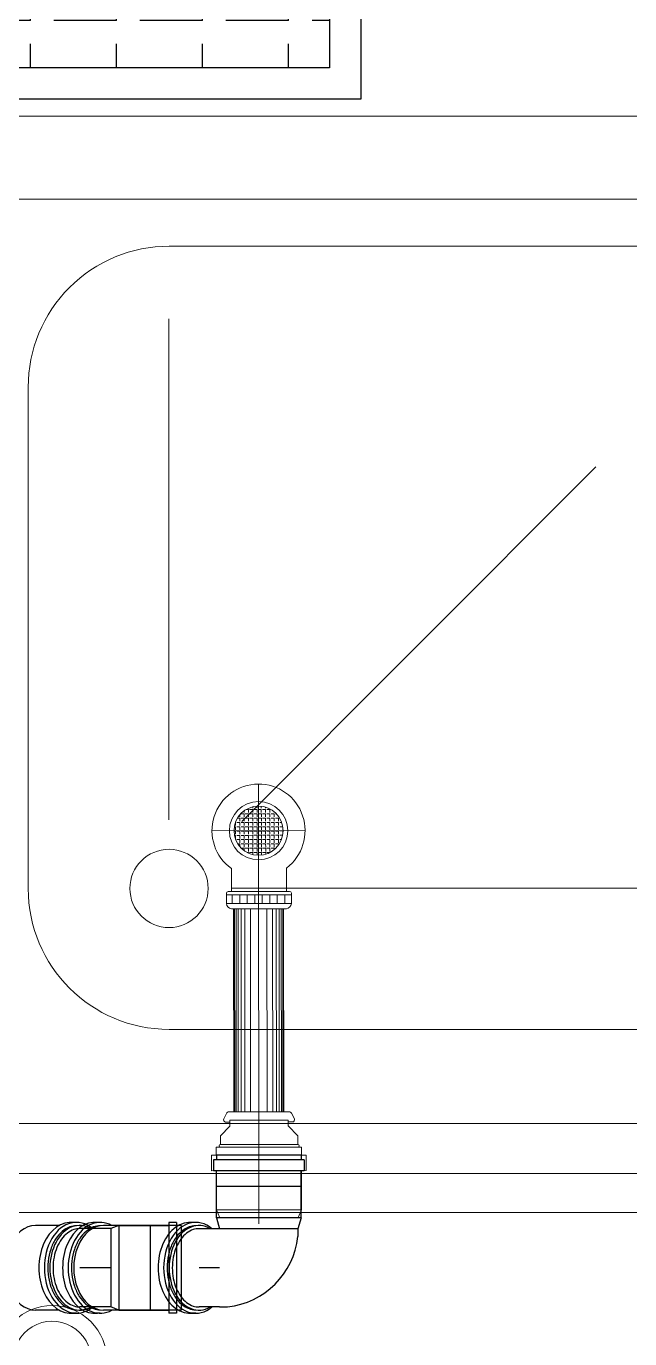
# Model space of a CAD drawing. Header units: metres. Extents: x 1587 to 89247, y -60 to 14723.
# Drawn here: x 49478 to 49864, y 10360 to 11198 of the extents above; entities that cross this region are included whole.
import ezdxf

# ---------------------------------------------------------------- set-up
doc = ezdxf.new("R2010")
doc.units = ezdxf.units.M
doc.header["$LTSCALE"] = 10
doc.linetypes.add('CENTER', pattern=[50.800000000000004, 31.75, -6.35, 6.35, -6.35])
doc.linetypes.add('DASHED2', pattern=[9.524999999999999, 6.35, -3.175])
doc.layers.get('0').update_dxf_attribs({"color": 253, "lineweight": 0})
for name, color, linetype in [('04Plumbing', 4, 'Continuous'), ('SN-PV', 11, 'Continuous'), ('SN-PV-40', 11, 'Continuous'), ('SN-PV-40-SingleLine', 3, 'Continuous'), ('SN-PV-50', 11, 'Continuous'), ('SN-PV-50-SingleLine', 3, 'Continuous')]:
    doc.layers.add(name, color=color, linetype=linetype)
for name, color, linetype, lineweight in [('Furniture', 7, 'Continuous', 13), ('PL-DR-CENTER', 9, 'CENTER', 0), ('PL-DR-FITTING', 3, 'Continuous', 0), ('PL-DR-PIPE-WS', 3, 'Continuous', 0), ('T2-T3-Enlragement-00-S1-COM2$0$Toilet-Dr$0$D', 4, 'Continuous', 0)]:
    doc.layers.add(name, color=color, linetype=linetype, lineweight=lineweight)
pattern_1 = [(180, (-146.5379404228442, 49.92394777198206), (0, -0.0027500000000034), [0.0020000000000024, -0.0007500000000009]), (270, (-146.5379404228442, 49.92394777198206), (0.0027500000000034, 0), [0.0020000000000024, -0.0007500000000009])]

# ---------------------------------------------------------------- blocks, each defined once
blk = doc.blocks.new('sink')
at = {"layer": 'Furniture'}
for p, q in [((1378.816855997262, 144.5268671417571), (1377.016855997262, 144.5268671417571)), ((1378.816855997262, 144.501867141757), (1377.016855997262, 144.501867141757)), ((1378.736855992262, 144.4699234746981), (1377.096856002262, 144.4699234746981)), ((1377.169355982266, 144.4099234616983), (1377.789355981266, 144.4099234538442)), ((1377.879355911837, 144.3199234578442), (1377.879355911837, 143.9999234768443)), ((1377.879355978837, 143.9999234846982), (1377.879355978837, 144.3199234656981)), ((1377.789355987549, 143.9099234808441), (1377.169355988549, 143.9099234886983)), ((1377.096856002262, 143.8799235156982), (1378.736855992262, 143.8799235156982)), ((1377.016855997262, 143.8268671767569), (1378.816855997262, 143.8268671767571))]:
    blk.add_line(p, q, dxfattribs=at)
at = {"layer": 'Furniture', "linetype": 'DASHED2'}
for p, q in [((1377.429638607792, 144.3198156019866), (1377.749638588792, 144.3198156019866)), ((1377.516579877453, 144.0508699372917), (1377.742854033998, 144.2771440938363)), ((1377.789510009031, 143.9562184519459), (1377.789510009031, 144.2762184329458))]:
    blk.add_line(p, q, dxfattribs=at)
at = {"layer": 'Furniture'}
blk.add_circle((1377.789355979696, 144.3199234656981), 0.0249999990000001, dxfattribs=at)
for centre, start, end in [((1377.789355982837, 144.3199234578442), 4.999974448110365e-06, 90.0000009999949), ((1377.789355982837, 143.9999234768443), 270.0000030000107, 4.999974448110365e-06)]:
    blk.add_arc(centre, 0.08999999600000036, start, end, dxfattribs=at)
blk = doc.blocks.new('50')
at = {"layer": 'PL-DR-FITTING'}
for p, q in [((-0.0399999999935972, 0.027200000040466), (-0.0449999999982538, 0.027200000040466)), ((-0.0449999999982538, 0.027200000040466), (-0.0449999999982538, -0.0271999999822583)), ((-0.0299999999988359, 0.0302000000083353), (-0.0399999999935972, 0.0302000000374392)), ((-0.0399999999935972, 0.0302000000374392), (-0.0400000000081491, -0.0301999999792315)), ((-0.0299999999988359, 0.0302000000083353), (-0.0299999999988359, -0.0301999999792315)), ((-0.0299999999988359, 0.0272000000113621), (-0.0049999999901047, 0.0272000000113621)), ((-0.0049999999901047, 0.0272000000113621), (0, 0.0249999999941792)), ((-0.0049999999901047, 0.0272000000113621), (-0.0050000000046566, -0.0271999999822583)), ((0, 0.0249999999941792), (0, -0.0249999999941792)), ((0, -0.0249999999941792), (-0.0050000000046566, -0.0271999999822583)), ((-0.0400000000081491, -0.0271999999822583), (-0.0449999999982538, -0.0271999999822583)), ((-0.0299999999988359, -0.0301999999792315), (-0.0400000000081491, -0.0301999999792315)), ((-0.0050000000046566, -0.0271999999822583), (-0.0299999999988359, -0.0271999999822583))]:
    blk.add_line(p, q, dxfattribs=at)
blk = doc.blocks.new('*U163')
at = {"layer": 'PL-DR-FITTING'}
h = blk.add_hatch(dxfattribs=at)
h.set_pattern_fill('ANGLE', color=256, scale=0.0100000000000122, angle=-540.0000000000001, style=0)
h.set_pattern_definition(pattern_1)
edge = h.paths.add_edge_path()
edge.add_ellipse((2.457115340100312e-05, 3.448408762601881e-08), major_axis=(-0.01109971696443671, 0.01109972046552345), ratio=0.9999999999989576, start_angle=45.00000000003001, end_angle=134.999999987143, ccw=False)
edge.add_ellipse((2.457115340100312e-05, 3.448408762601881e-08), major_axis=(-0.01109972046551484, -0.0110997169644281), ratio=0.9999999999996904, start_angle=225.0786628332873, end_angle=314.99999999999113, ccw=False)
edge.add_line((3.022315347236285e-06, 0.01569739243076781), (2.457111019581479e-05, -0.0002635551972582847))
edge.add_line((2.4571111830117e-05, -0.0002635551830686711), (2.456867781563682e-05, -0.01569733825475407))
edge = h.paths.add_edge_path()
edge.add_line((4.540816996931855e-05, -0.0156973244229068), (2.457111596551739e-05, -0.0002635551807807814))
edge.add_line((2.4571111830117e-05, -0.0002635551830686711), (2.457362904317142e-05, 0.01569740723553433))
edge.add_ellipse((2.457115340100312e-05, 3.448408762601881e-08), major_axis=(-0.01109971696443312, 0.01109972046551981), ratio=0.9999999999996128, start_angle=225.0000000000111, end_angle=315.00000001297553, ccw=False)
edge.add_ellipse((2.457115340100312e-05, 3.448408762601881e-08), major_axis=(-0.0110997169644272, 0.01109972046551394), ratio=0.9999999999999927, start_angle=135.0760646305934, end_angle=225.0000000000002, ccw=False)
at = {"layer": 'PL-DR-CENTER'}
for p, q in [((-4.895267093554285e-07, -0.04980936553329207), (-9.63157534418821e-07, 0.02975828726867182)), ((-0.02975925512431174, 4.693273815485391e-09), (0.02975731942284788, -4.693121219814817e-09)), ((-4.895267093554285e-07, -0.04980936553329207), (-5.01863167082748e-07, -0.1794980083992537)), ((-5.018664415816992e-07, -0.1794980083926037), (1.565438385243555e-05, -0.2510533585228331))]:
    blk.add_line(p, q, dxfattribs=at)
at = {"layer": 'PL-DR-FITTING'}
for p, q in [((-0.01739844208135678, -0.02414298141149048), (-0.01739844439440041, -0.03880936095730557)), ((0.01780155796394053, -0.02384587460160866), (0.01780155560403916, -0.0388093665087189)), ((-0.02052118109313821, -0.0399093604588564), (-0.02052118213402818, -0.04650936045219739)), ((0.02092429178233201, -0.04100936698928665), (-0.02052118126661985, -0.04100936045289598)), ((0.01982429213525586, -0.03880936682772591), (-0.01942118092561704, -0.03880936063829857)), ((-0.0168995284860536, -0.04100936102406903), (-0.01689952935346193, -0.04650936102337043)), ((-0.01209434600091088, -0.04100936178189727), (-0.01209434686831921, -0.04650936178119869)), ((-0.007289163515768247, -0.04100936253972551), (-0.00728916438317658, -0.04650936253902691)), ((-0.002483981030625601, -0.04100936329755376), (-0.002483981898033934, -0.04650936329685518)), ((0.002321201454517039, -0.04100936405538198), (0.002321200587108703, -0.04650936405468339)), ((0.007126383925107884, -0.04100936481321023), (0.007126383057699547, -0.04650936481251165)), ((0.01193156641025051, -0.04100936557103848), (0.01193156554284218, -0.04650936557033989)), ((0.01673674889539316, -0.04100936632886672), (0.01673674802798483, -0.04650936632816813)), ((0.02092429195581367, -0.03990936699524707), (0.02092429091492368, -0.04650936698858806)), ((0.02092429091492368, -0.04650936698858806), (-0.02052118213402818, -0.04650936045219739)), ((0.01780155386922249, -0.04980936650732182), (-0.01739844612921707, -0.0498093609559085)), ((-0.02238159861095163, -0.1839325381054693), (-0.02063233005927679, -0.1804685630237571)), ((0.01966418586381369, -0.1794980114939335), (-0.01905491865180725, -0.17949800538752)), ((0.02273233819782304, -0.1839325452204155), (0.0209830707387595, -0.1804685695869473)), ((-0.01843251485627108, -0.188526806161558), (-0.02446976711582138, -0.19481955827652)), ((-0.02147927758469769, -0.1859835040393429), (-0.02111966994253048, -0.185983504096057)), ((-0.01836560729553052, -0.1859835045304019), (-0.02111966994253048, -0.185983504096057)), ((-0.0184325142714714, -0.1848187506858316), (-0.01843251485627108, -0.188526806161558)), ((0.01878325356426076, -0.1848187565551529), (-0.0184325142714714, -0.1848187506858316)), ((0.01871634623548381, -0.1859835103786193), (0.02147040888248367, -0.1859835108129642)), ((0.01878325356426076, -0.1848187565551529), (0.01878325297946108, -0.1885268120308793)), ((0.01878325297946108, -0.1885268120308793), (0.02482050326869549, -0.1948195660501184)), ((0.02183001651009909, -0.185983510869678), (0.02147040888248367, -0.1859835108129642)), ((-0.02446976711582138, -0.19481955827652), (-0.02446976797761482, -0.2002839557637504)), ((0.02482050240690205, -0.2002839635373488), (-0.02446976797761482, -0.2002839557637504)), ((0.02482050326869549, -0.1948195660501184), (0.02482050240690205, -0.2002839635373488)), ((0.02482050326869549, -0.1948195660501184), (0.02482050240690205, -0.2002839635373488)), ((0.02482050212340565, -0.2020815370036685), (-0.02446976826111123, -0.2020815292300702))]:
    blk.add_line(p, q, dxfattribs=at)
for radius in [0.0186506884752968, 0.0156973727452412]:
    blk.add_circle((2.457116795290313e-05, 3.448408762372382e-08), radius, dxfattribs=at)
for centre, radius, start, end in [((-9.67850731935685e-07, 7.62978352880886e-14), 0.0297582872685959, 306.7437777563229, 234.22341327966), ((-0.01942118109909872, -0.03990936063233806), 0.0011000000000013, 89.99999096384789, 179.9999909638479), ((0.01982429196177419, -0.0399093668217654), 0.0011000000000013, 359.9999909638479, 89.99999096384789), ((-0.01694354003788289, -0.04625139380186374), 0.0035869304128718, 184.1241870037294, 262.7139428924412), ((0.01734664890014669, -0.04625139920979022), 0.0035869304128718, 277.2860390352546, 355.8757949239663), ((-0.02111966971957404, -0.1845697980462683), 0.0014137060401035, 153.2067364888232, 269.9999909638479), ((-0.0190549189305028, -0.1812651379352042), 0.0017671325501293, 89.99999096384789, 153.2067364888232), ((0.01940565935872891, -0.1812651440008451), 0.0017671325501293, 26.79324543887258, 89.99999096384789), ((0.02147040910544012, -0.1845698047631754), 0.0014137060401035, 269.9999909638479, 26.79324543887258), ((-0.02446976811936303, -0.2011827424969101), 0.0008987867372518, 89.99999096384789, 269.9999909638479), ((0.02482050226515385, -0.2011827502705087), 0.0008987867372518, 269.9999909638479, 89.99999096384789)]:
    blk.add_arc(centre, radius, start, end, dxfattribs=at)
at = {"layer": 'PL-DR-PIPE-WS'}
for p, q in [((-0.01600097570903942, -0.04980924994382682), (-0.01600103064551249, -0.1794980058758006)), ((0.015999999896758, -0.04980925499072005), (0.01599994496028484, -0.179498010922694))]:
    blk.add_line(p, q, dxfattribs=at)
at = {"layer": 'T2-T3-Enlragement-00-S1-COM2$0$Toilet-Dr$0$D', "color": 8}
for p, q in [((-0.01542822489397168, -0.1794980059661382), (-0.01542812733889175, -0.04980936310018996)), ((-0.01441992370733561, -0.179498006125158), (-0.01441982617088268, -0.04980936325920976)), ((-0.01311324532020672, -0.1794980063312351), (-0.01311314776512679, -0.04980936346528681)), ((-0.01121856870360925, -0.1794980066300456), (-0.01121847116715643, -0.04980936376409741)), ((-0.008866575878870166, -0.1794980070009799), (-0.008866478342417234, -0.04980936413503163)), ((-0.005271631189913213, -0.1794980075679406), (-0.00527153367208739, -0.04980936470199252)), ((0.005270545486058546, -0.1794980092305538), (0.005270557822516273, -0.04980936636459214)), ((0.008865490175015396, -0.1794980097975147), (0.008865502511473123, -0.04980936693155307)), ((0.01121748299975459, -0.179498010168449), (0.01121749533621232, -0.04980936730248728)), ((0.01311215959772495, -0.1794980104672594), (0.01311217195280978, -0.04980936760129786)), ((0.01441883802210795, -0.1794980106733364), (0.01441885033993858, -0.04980936780737492)), ((0.01542713917148992, -0.1794980108323563), (0.01542715152657474, -0.04980936796639471))]:
    blk.add_line(p, q, dxfattribs=at)
at = {"layer": 'PL-DR-FITTING', "rotation": 269.9999909638479}
blk.add_blockref('50', (-2.662250413110547e-06, -0.2470815330724947), dxfattribs=at)
blk = doc.blocks.new('*U170')
at = {"layer": 'PL-DR-FITTING'}
h = blk.add_hatch(dxfattribs=at)
h.set_pattern_fill('ANGLE', color=256, scale=0.0100000000000122, angle=-540.0000000000001, style=0)
h.set_pattern_definition(pattern_1)
edge = h.paths.add_edge_path()
edge.add_ellipse((-2.553791975432462e-05, 3.448803898819832e-08), major_axis=(0.01109971871498022, 0.01109971871498023), ratio=0.9999999999989576, start_angle=225.000000012857, end_angle=314.99999999997)
edge.add_ellipse((-2.553791975432462e-05, 3.448803898819832e-08), major_axis=(0.01109971871497161, -0.0110997187149716), ratio=0.9999999999996904, start_angle=45.00000000000887, end_angle=134.9213371667127)
edge.add_line((-3.986606060724617e-06, 0.01569739243132049), (-2.553791812002464e-05, -0.0002635551933069281))
edge.add_line((-2.553791975432462e-05, -0.0002635551791173122), (-2.553791981112462e-05, -0.0156973382508029))
edge = h.paths.add_edge_path()
edge.add_line((-4.637741196262466e-05, -0.01569732441566902), (-2.553792388972465e-05, -0.0002635551768294213))
edge.add_line((-2.553791975432462e-05, -0.0002635551791173122), (-2.553791975432462e-05, 0.01569740723948588))
edge.add_ellipse((-2.553791975432462e-05, 3.448803898819832e-08), major_axis=(0.01109971871497661, 0.01109971871497659), ratio=0.9999999999996128, start_angle=44.99999998702448, end_angle=134.9999999999889)
edge.add_ellipse((-2.553791975432462e-05, 3.448803898819832e-08), major_axis=(0.0110997187149707, 0.01109971871497071), ratio=0.9999999999999927, start_angle=134.9999999999998, end_angle=224.9239353694066)
at = {"layer": 'PL-DR-CENTER'}
for p, q in [((-4.850951146246174e-07, -0.04980936553329243), (1.08437317538266e-09, 0.02975828726859578)), ((0.02975828835795335, -1.118016819618305e-16), (-0.029758286189207, -1.118016728628437e-16)), ((-4.850951146246174e-07, -0.04980936553329243), (-4.932292579491844e-07, -0.1075812428673621)), ((-4.932259834491844e-07, -0.1075812428607121), (-1.666076131509352e-05, -0.1791365929883926)), ((0.02507372972858874, -0.1886986398021208), (0.1042904181925188, -0.1094819513381905))]:
    blk.add_line(p, q, dxfattribs=at)
at = {"layer": 'PL-DR-FITTING'}
for p, q in [((-0.0178025284910464, -0.02384587179403764), (-0.0178025284910464, -0.03880936370114806)), ((0.01739747150739358, -0.02414298415533279), (0.0173974715073936, -0.03880936370114806)), ((-0.02092526501630262, -0.03990936369518757), (-0.02092526501630262, -0.04650936368852866)), ((-0.02092526501630262, -0.04100936368922718), (0.02052020803264975, -0.04100936368922718)), ((-0.01982526502226313, -0.03880936370114806), (0.01942020803861025, -0.03880936370114806)), ((-0.01673772212936372, -0.04100936368922718), (-0.01673772212936372, -0.04650936368852866)), ((-0.01193253964422101, -0.04100936368922718), (-0.01193253964422101, -0.04650936368852865)), ((-0.00712735715907833, -0.04100936368922717), (-0.007127357159078324, -0.04650936368852866)), ((-0.002322174688487424, -0.04100936368922716), (-0.002322174688487421, -0.04650936368852863)), ((0.002483007796655275, -0.04100936368922718), (0.002483007796655275, -0.04650936368852866)), ((0.007288190281797982, -0.04100936368922717), (0.007288190281797982, -0.04650936368852863)), ((0.01209337276694067, -0.04100936368922717), (0.01209337276694067, -0.04650936368852866)), ((0.01689855525208345, -0.04100936368922717), (0.01689855525208345, -0.04650936368852863)), ((0.02052020803264977, -0.03990936369518757), (0.02052020803264975, -0.04650936368852866)), ((-0.02092526501630262, -0.04650936368852866), (0.02052020803264975, -0.04650936368852866)), ((-0.0178025284910464, -0.04980936369975113), (0.0173974715073936, -0.04980936369975113)), ((0.07236036868952953, -0.09876510527096484), (0.07943143650145082, -0.09169403745904356)), ((0.1221406860825447, -0.1344032870546898), (0.07943143650145082, -0.09169403745904356)), ((0.08152721782634777, -0.09381535780261992), (0.08506275173230841, -0.09027982389665937)), ((0.1235548996594808, -0.1287464328051526), (0.08508829073643591, -0.09027982389665942)), ((0.1150696182560714, -0.1414743548375068), (0.07236036868952953, -0.09876510527096484)), ((-0.02273333398962128, -0.1120157761033139), (-0.02098406598425206, -0.1085518007457237)), ((-0.01966518095623897, -0.107581242860712), (0.01905392355938246, -0.107581242860712)), ((0.02238060281915396, -0.112015776103314), (0.02063133481378475, -0.1085518007457237)), ((0.02720000105573138, -0.1481681135191562), (0.07448168901855388, -0.1008864256145411)), ((-0.01878424949582397, -0.1166100435365902), (-0.02482150077749235, -0.1229027966036908)), ((-0.02183101262535637, -0.1140667418948821), (-0.02147140499774095, -0.1140667418948821)), ((-0.01871734235074106, -0.1140667418948821), (-0.02147140499774095, -0.1140667418948821)), ((-0.01878424949582397, -0.1129019880608638), (0.01843151833990865, -0.1129019880608638)), ((-0.01878424949582397, -0.1129019880608638), (-0.01878424949582397, -0.1166100435365902)), ((0.01836461118027374, -0.1140667418948821), (0.02111867382727373, -0.1140667418948821)), ((0.01843151833990865, -0.1129019880608638), (0.01843151833990865, -0.1166100435365902)), ((0.01843151833990865, -0.1166100435365902), (0.02446876960702513, -0.1229027966036908)), ((0.02147828146944094, -0.1140667418948819), (0.02111867382727373, -0.1140667418948821)), ((-0.02482150077749235, -0.1229027966036908), (-0.02482150077749235, -0.1283671940909213)), ((-0.02482150077749235, -0.1229027966036908), (-0.02482150077749235, -0.1283671940909213)), ((0.02446876960702513, -0.1229027966036908), (0.02446876960702513, -0.1283671940909213)), ((-0.02482150077749235, -0.1283671940909213), (0.02446876960702513, -0.1283671940909213)), ((-0.02482150077749235, -0.1301647675572411), (0.02446876960702514, -0.1301647675572411)), ((0.1200193657535201, -0.132281966711113), (0.1235548996594808, -0.1287464328051526)), ((0.1129482979124951, -0.1393530344939305), (0.0599152892939821, -0.192386043054236)), ((0.1150696182560714, -0.1414743548375068), (0.1221406860825447, -0.1344032870546898)), ((0.06203660966666228, -0.1945073634269164), (0.02720165648160777, -0.1596724102564136)), ((-0.02499834352393364, -0.1751647675409428), (-0.02499834352393364, -0.2133877854793778)), ((0.02500165649352862, -0.175164767540943), (0.02500165649352863, -0.2138330670422389)), ((0.05496554188384484, -0.2015784312679413), (0.02608644644742178, -0.1726993358169663)), ((0.04930868760520399, -0.2029926448012219), (0.02500165649352863, -0.1786856137040982)), ((0.05289230637963205, -0.1994571109243648), (0.0493567724736715, -0.2029926448303256)), ((0.06208469450602588, -0.1945073634269164), (0.05501362672320831, -0.2015784312679413)), ((0.03499579599547003, -0.2141942666202766), (0.04775305269531242, -0.2014370099058822))]:
    blk.add_line(p, q, dxfattribs=at)
for radius in [0.0186506884752968, 0.0156973727452412]:
    blk.add_circle((-2.553793430622462e-05, 3.448803898819832e-08), radius, dxfattribs=at)
for centre, radius, start, end in [((1.084373175382872e-09, -1.11801676545461e-16), 0.0297582872685959, 305.7765776841879, 233.256213207525), ((-0.01982526502226313, -0.03990936369518757), 0.0011000000000013, 90, 180), ((0.01942020803861028, -0.03990936369518757), 0.0011000000000013, 5.193152378001176e-15, 90), ((-0.01734762296084142, -0.0462513964739629), 0.0035869304128718, 184.1241960398815, 262.7139519285932), ((0.01694256597718858, -0.0462513964739629), 0.0035869304128718, 277.2860480714067, 355.8758039601185), ((-0.01940665472984972, -0.1093483754083961), 0.0017671325501293, 90, 153.2067455249753), ((0.01905392355938246, -0.1093483754083962), 0.0017671325501293, 26.79325447502468, 90), ((-0.02147140499774096, -0.1126530358450934), 0.0014137060401035, 153.2067455249753, 270), ((0.02111867382727373, -0.1126530358450934), 0.0014137060401035, 270, 26.79325447502468), ((-0.02482150077749235, -0.1292659808240812), 0.0008987867372518, 90, 270), ((0.02446876960702514, -0.1292659808240811), 0.0008987867372518, 270, 90), ((-2.381613470649185e-06, -0.2138371051696109), 0.0350000000000016, 135.5752467407199, 44.4058623122454), ((-2.381613470649185e-06, -0.2138371051696109), 0.025, 178.9701796998969, 0.009254652901498009)]:
    blk.add_arc(centre, radius, start, end, dxfattribs=at)
at = {"layer": 'PL-DR-PIPE-WS'}
for p, q in [((-0.01600097451856435, -0.04980925246727352), (-0.01600094005271007, -0.1075812428673622)), ((0.01600000108723347, -0.04980925246727355), (0.01600003555308766, -0.1075812428673621))]:
    blk.add_line(p, q, dxfattribs=at)
at = {"layer": 'T2-T3-Enlragement-00-S1-COM2$0$Toilet-Dr$0$D', "color": 8}
for p, q in [((-0.01542813426391514, -0.1075812428673621), (-0.01542812614839891, -0.04980936553329245)), ((-0.01441983311453316, -0.107581242867362), (-0.01441982496176274, -0.04980936553329245)), ((-0.01311315469015015, -0.107581242867362), (-0.01311314657463392, -0.04980936553329243)), ((-0.01121847809217976, -0.1075812428673622), (-0.01121846995803644, -0.04980936553329245)), ((-0.008866485267440539, -0.1075812428673621), (-0.008866477133297213, -0.04980936553329245)), ((-0.005271540578483642, -0.1075812428673621), (-0.005271532444340319, -0.04980936553329243)), ((0.005270636097488247, -0.107581242867362), (0.005270559050263476, -0.04980936553329245)), ((0.008865580786445244, -0.1075812428673622), (0.008865503720593363, -0.04980936553329245)), ((0.01121757361118436, -0.1075812428673621), (0.01121749654533259, -0.04980936553329245)), ((0.01311225022778185, -0.1075812428673622), (0.01311217314330297, -0.04980936553329245)), ((0.01441892861491076, -0.1075812428673622), (0.01441885154905887, -0.04980936553329243)), ((0.01542722980154684, -0.1075812428673622), (0.01542715271706796, -0.04980936553329243))]:
    blk.add_line(p, q, dxfattribs=at)
at = {"layer": 'PL-DR-FITTING', "xscale": -1, "rotation": 90}
blk.add_blockref('50', (1.656499349450816e-06, -0.175164767540943), dxfattribs=at)
blk = doc.blocks.new('A$C499414C3')
at = {"layer": '04Plumbing'}
h = blk.add_hatch(dxfattribs=at)
h.set_pattern_fill('ANGLE', color=256, scale=0.2, angle=450, style=0)
h.set_pattern_definition([(90, (507.0806034653888, -1142.038603966305), (-0.055, 7.072246285361016e-17), [0.04, -0.015]), (180, (507.0806034653888, -1142.038603966305), (-7.072246285361016e-17, -0.055), [0.04, -0.015])])
h.paths.add_polyline_path([(0.01999999999998892, -0.01999999999952706), (0.01999999999998892, -0.1799999999994952), (0.4800000000000182, -0.1799999999994952), (0.4800000000000182, -0.01999999999952706)])
for points in [[(0.5, 0), (0.5, -0.1999999999999318), (0, -0.1999999999999318), (0, 0)], [(0.4800000000000182, -0.01999999999952706), (0.4800000000000182, -0.1799999999994952), (0.01999999999998892, -0.1799999999994952), (0.01999999999998892, -0.01999999999952706)]]:
    blk.add_lwpolyline(points, close=True, dxfattribs=at)

msp = doc.modelspace()

# ---------------------------------------------------------------- linework, layer by layer
msp.add_line((49194.33967959054, 10440.28068750152), (50434.3396795903, 10440.2806875022))
at = {"layer": 'SN-PV'}
for p, q in [((49599.60335138411, 10476.99602020017), (49599.60335138411, 10473.99602020017)), ((49653.60335138411, 10476.99602020017), (49653.60335138411, 10473.99602020017)), ((49655.60335138411, 10473.99602020017), (49597.60335138411, 10473.99602020017)), ((49597.60335138411, 10473.99602020017), (49597.60335138411, 10466.99602020017)), ((49655.60335138411, 10466.99602020017), (49597.60335138411, 10466.99602020017)), ((49599.60335138411, 10436.99602020017), (49599.60335138411, 10466.99602020017)), ((49653.60335138411, 10436.99602020017), (49653.60335138411, 10466.99602020017)), ((49655.60335138411, 10473.99602020017), (49655.60335138411, 10466.99602020017)), ((49574.09155032082, 10434.02816640631), (49569.09155032082, 10434.02816640631)), ((49569.09155032082, 10434.02816640631), (49569.09155032082, 10376.02816640631)), ((49574.09155032082, 10434.02816640631), (49574.09155032082, 10376.02816640631)), ((49599.60335138411, 10436.99602020017), (49601.60335138411, 10429.99546783557)), ((49653.60335138411, 10436.99602020017), (49651.60335138411, 10429.99546783557)), ((49537.09155032082, 10432.02816640631), (49532.09155032082, 10430.02816640631)), ((49532.09155032082, 10430.02816640631), (49532.09155032082, 10380.02816640631)), ((49537.09155032082, 10432.02816640631), (49569.09155032082, 10432.02816640631)), ((49577.09155032082, 10432.02816640631), (49574.09155032082, 10432.02816640631)), ((49651.60335138411, 10429.99546783557), (49601.60335138411, 10429.99546783557)), ((49651.60335138411, 10429.99546783557), (49651.60335138411, 10424.99546783557)), ((49537.09155032082, 10378.02816640631), (49532.09155032082, 10380.02816640631)), ((49537.09155032082, 10378.02816640631), (49569.09155032082, 10378.02816640631)), ((49574.09155032082, 10376.02816640631), (49569.09155032082, 10376.02816640631)), ((49577.09155032082, 10378.02816640631), (49574.09155032082, 10378.02816640631)), ((49601.60335138411, 10379.99657256476), (49606.60335138411, 10379.99657256476))]:
    msp.add_line(p, q, dxfattribs=at)
at = {"layer": 'SN-PV', "linetype": 'Continuous'}
for p, q in [((49510.06894937195, 10434.02816640631), (49506.53341546599, 10434.02816640631)), ((49525.27493001177, 10433.99546783559), (49521.73939610581, 10433.99546783559)), ((49586.2986358089, 10433.99546783559), (49582.76310190294, 10433.99546783559)), ((49499.05010069246, 10432.02816640631), (49483.90599846805, 10432.02816640631)), ((49575.2797871294, 10431.99546783559), (49527.39626997127, 10431.9954678356)), ((49499.05010069246, 10378.02816640631), (49483.90599846805, 10378.02816640631)), ((49510.06894937195, 10376.02816640631), (49506.53341546599, 10376.02816640631)), ((49525.27493001177, 10375.99546783559), (49521.73939610581, 10375.99546783559)), ((49575.2797871294, 10377.99546783559), (49527.39626997127, 10377.99546783559)), ((49586.2986358089, 10375.99546783559), (49582.76310190294, 10375.99546783559))]:
    msp.add_line(p, q, dxfattribs=at)
at = {"layer": 'SN-PV'}
msp.add_arc((49601.13196253029, 10430.46809575554), 50.76722120804219, 276.1870149360676, 353.8115784613398, dxfattribs=at)
at = {"layer": 'SN-PV', "linetype": 'Continuous'}
for centre, major_axis, ratio, start_param, end_param in [((49506.53341546599, 10405.02816640631), (5.327037639127341e-15, 29), 0.7071067811861024, 6.19687127567655, 9.511091992272416), ((49510.06894937195, 10405.02816640631), (5.327037639127341e-15, 29), 0.7071067811861024, 5.751727069240904, 9.956236198708062), ((49512.1902697155, 10405.02816640631), (4.959655732977955e-15, 26.99999999998545), 0.7071067811865764, 5.895868706291979, 9.812094561656988), ((49521.73939610581, 10404.99546783559), (5.327037639127341e-15, 29), 0.7071067811861024, 6.19687127567655, 9.511091992272416), ((49525.27493001177, 10404.99546783559), (5.327037639127341e-15, 29), 0.7071067811861024, 5.909626385017136, 9.79833688293218), ((49582.76310190294, 10404.99546783559), (5.327037639127341e-15, 29), 0.7071067811861024, 6.19687127567655, 9.511091992272416), ((49586.2986358089, 10404.99546783559), (5.327037639127341e-15, 29), 0.7071067811861024, 5.751727069240904, 9.956236198708062), ((49588.41995615244, 10404.99546783559), (4.959655732977955e-15, 26.99999999998545), 0.7071067811865764, 5.895868706291979, 9.812094561656988), ((49483.90599846805, 10405.02816640631), (4.959655732980628e-15, 27), 0.7071067811867343, 6.283185307179586, 7.328800704899304), ((49527.39625035532, 10404.99546783559), (4.959655732977955e-15, 26.99999999998545), 0.7071067811865764, 6.283184279729726, 9.42477898821924), ((49483.90599846805, 10405.02816640631), (4.959655732980628e-15, 27), 0.7071067811867343, 8.37889724694474, 9.42477796076938)]:
    msp.add_ellipse(centre, major_axis=major_axis, ratio=ratio, start_param=start_param, end_param=end_param, dxfattribs=at)
for points, knots in [([(49509.95378757446, 10431.84227268014), (49508.5789815468, 10431.82956764687), (49507.20448802406, 10431.58668293143), (49504.16769094381, 10430.52026375892), (49502.51672746497, 10429.56585521653), (49499.42595138046, 10426.95785846916), (49497.98877125708, 10425.30407530557), (49495.49086340031, 10421.42179467065), (49494.431152345, 10419.19455395288), (49492.80892616318, 10414.36786997525), (49492.24661861858, 10411.76945150358), (49491.68070629484, 10406.44281374407), (49491.67713387424, 10403.71544046099), (49492.22913955734, 10398.38563112593), (49492.78468626522, 10395.78404008961), (49494.3945292393, 10390.94815709046), (49495.44862232919, 10388.71488638919), (49497.9371135823, 10384.81839112216), (49499.37051267587, 10383.15642416825), (49502.45586370071, 10380.53107666053), (49504.10519399104, 10379.56754291341), (49507.16148643199, 10378.47729273976), (49508.55747209149, 10378.22698535019), (49509.95373135651, 10378.21406951052)], [6.289791343784604, 6.289791343784604, 6.289791343784604, 6.289791343784604, 6.526574346637621, 6.526574346637621, 6.82114285470047, 6.82114285470047, 7.11571136276332, 7.11571136276332, 7.410279870826169, 7.410279870826169, 7.704848378889019, 7.704848378889019, 7.999416886951868, 7.999416886951868, 8.293985395014717, 8.293985395014717, 8.588553903077566, 8.588553903077566, 8.883122411140414, 8.883122411140414, 9.177690919203263, 9.177690919203263, 9.418168260812887, 9.418168260812887, 9.418168260812887, 9.418168260812887]), ([(49512.19028933145, 10430.02816640629), (49512.19028279281, 10430.02816640629), (49512.19027625417, 10430.02816640629), (49512.1902697155, 10430.02816640629), (49510.93125478571, 10430.02816640629), (49509.67159001561, 10429.82169285473), (49506.99953117315, 10428.92795917294), (49505.59271608913, 10428.1699787495), (49502.92664885169, 10426.11013787852), (49501.66896245771, 10424.80792369141), (49499.41820944412, 10421.73506541458), (49498.42591238316, 10419.96511761817), (49496.79979955839, 10416.08691581573), (49496.16618130528, 10413.97930328127), (49495.31520524487, 10409.58758753452), (49495.09788924301, 10407.30399735196), (49495.09888572621, 10402.73654699627), (49495.31719817614, 10400.45316251568), (49496.17007815241, 10396.06225308808), (49496.80460371592, 10393.95524135495), (49498.43235597428, 10390.07858434644), (49499.42538447349, 10388.30958092243), (49501.67735213946, 10385.23885886928), (49502.9355197172, 10383.9378359922), (49505.60227939178, 10381.88048095095), (49507.00930544437, 10381.12379040896), (49509.68570166605, 10380.23107191866), (49510.94945376911, 10380.02560749318), (49512.21279060197, 10380.02816640634)], [6.283184101041105, 6.283184101041105, 6.283184101041105, 6.283184101041105, 6.283185307179586, 6.283185307179586, 6.283185307179586, 6.515426523129983, 6.515426523129983, 6.783199253250275, 6.783199253250275, 7.050971983370566, 7.050971983370566, 7.318744713490858, 7.318744713490858, 7.586517443611148, 7.586517443611148, 7.854290173731441, 7.854290173731441, 8.122062903851731, 8.122062903851731, 8.389835633972023, 8.389835633972023, 8.657608364092313, 8.657608364092313, 8.925381094212606, 8.925381094212606, 9.193153824332896, 9.193153824332896, 9.426164999496036, 9.426164999496036, 9.426164999496036, 9.426164999496036]), ([(49525.15976821427, 10431.80957410941), (49523.78496218662, 10431.79686907615), (49522.41046866387, 10431.55398436071), (49519.37367158363, 10430.4875651882), (49517.72270810479, 10429.5331566458), (49514.63193202027, 10426.92515989844), (49513.1947518969, 10425.27137673485), (49510.69684404013, 10421.38909609993), (49509.63713298482, 10419.16185538216), (49508.014906803, 10414.33517140453), (49507.45259925839, 10411.73675293286), (49506.88668693465, 10406.41011517335), (49506.88311451406, 10403.68274189027), (49507.43512019716, 10398.35293255521), (49507.99066690504, 10395.75134151889), (49509.60050987912, 10390.91545851974), (49510.65460296901, 10388.68218781847), (49513.14309422212, 10384.78569255144), (49514.57649331569, 10383.12372559753), (49517.66184434053, 10380.4983780898), (49519.31117463086, 10379.53484434269), (49522.3674670718, 10378.44459416904), (49523.76345273131, 10378.19428677947), (49525.15971199633, 10378.1813709398)], [6.289791343784604, 6.289791343784604, 6.289791343784604, 6.289791343784604, 6.526574346637621, 6.526574346637621, 6.82114285470047, 6.82114285470047, 7.11571136276332, 7.11571136276332, 7.410279870826169, 7.410279870826169, 7.704848378889019, 7.704848378889019, 7.999416886951868, 7.999416886951868, 8.293985395014717, 8.293985395014717, 8.588553903077566, 8.588553903077566, 8.883122411140414, 8.883122411140414, 9.177690919203263, 9.177690919203263, 9.418168260812887, 9.418168260812887, 9.418168260812887, 9.418168260812887]), ([(49586.1834740114, 10431.80957410941), (49584.80866798374, 10431.79686907615), (49583.434174461, 10431.55398436071), (49580.39737738075, 10430.4875651882), (49578.74641390191, 10429.5331566458), (49575.6556378174, 10426.92515989844), (49574.21845769402, 10425.27137673485), (49571.72054983725, 10421.38909609993), (49570.66083878194, 10419.16185538216), (49569.03861260012, 10414.33517140453), (49568.47630505552, 10411.73675293286), (49567.91039273178, 10406.41011517335), (49567.90682031118, 10403.68274189027), (49568.45882599428, 10398.35293255521), (49569.01437270216, 10395.75134151889), (49570.62421567625, 10390.91545851974), (49571.67830876613, 10388.68218781847), (49574.16680001924, 10384.78569255144), (49575.60019911281, 10383.12372559753), (49578.68555013766, 10380.4983780898), (49580.33488042798, 10379.53484434269), (49583.39117286893, 10378.44459416904), (49584.78715852843, 10378.19428677947), (49586.18341779345, 10378.1813709398)], [6.289791343784604, 6.289791343784604, 6.289791343784604, 6.289791343784604, 6.526574346637621, 6.526574346637621, 6.82114285470047, 6.82114285470047, 7.11571136276332, 7.11571136276332, 7.410279870826169, 7.410279870826169, 7.704848378889019, 7.704848378889019, 7.999416886951868, 7.999416886951868, 8.293985395014717, 8.293985395014717, 8.588553903077566, 8.588553903077566, 8.883122411140414, 8.883122411140414, 9.177690919203263, 9.177690919203263, 9.418168260812887, 9.418168260812887, 9.418168260812887, 9.418168260812887]), ([(49588.4199757684, 10429.99546783557), (49588.41996922976, 10429.99546783557), (49588.41996269111, 10429.99546783557), (49588.41995615244, 10429.99546783557), (49587.16094122265, 10429.99546783557), (49585.90127645255, 10429.78899428401), (49583.22921761009, 10428.89526060222), (49581.82240252607, 10428.13728017878), (49579.15633528863, 10426.0774393078), (49577.89864889465, 10424.77522512068), (49575.64789588106, 10421.70236684386), (49574.6555988201, 10419.93241904744), (49573.02948599533, 10416.05421724501), (49572.39586774222, 10413.94660471055), (49571.54489168181, 10409.5548889638), (49571.32757567996, 10407.27129878124), (49571.32857216315, 10402.70384842555), (49571.54688461308, 10400.42046394496), (49572.39976458935, 10396.02955451736), (49573.03429015286, 10393.92254278423), (49574.66204241122, 10390.04588577572), (49575.65507091043, 10388.27688235171), (49577.90703857641, 10385.20616029856), (49579.16520615414, 10383.90513742148), (49581.83196582872, 10381.84778238022), (49583.23899188131, 10381.09109183824), (49585.91538810299, 10380.19837334794), (49587.17914020605, 10379.99290892246), (49588.44247703892, 10379.99546783562)], [6.283184101041105, 6.283184101041105, 6.283184101041105, 6.283184101041105, 6.283185307179586, 6.283185307179586, 6.283185307179586, 6.515426523129983, 6.515426523129983, 6.783199253250275, 6.783199253250275, 7.050971983370566, 7.050971983370566, 7.318744713490858, 7.318744713490858, 7.586517443611148, 7.586517443611148, 7.854290173731441, 7.854290173731441, 8.122062903851731, 8.122062903851731, 8.389835633972023, 8.389835633972023, 8.657608364092313, 8.657608364092313, 8.925381094212606, 8.925381094212606, 9.193153824332896, 9.193153824332896, 9.426164999496036, 9.426164999496036, 9.426164999496036, 9.426164999496036])]:
    msp.add_open_spline(points, degree=3, knots=knots, dxfattribs=at)
at = {"layer": 'SN-PV-40'}
for p, q in [((49653.60335138411, 10476.99602020017), (49599.60335138411, 10476.99602020017)), ((49653.60335138411, 10436.99602020017), (49599.60335138411, 10436.99602020017)), ((49537.09155032082, 10432.02816640631), (49537.09155032082, 10378.02816640631)), ((49577.09155032082, 10432.02816640631), (49577.09155032082, 10378.02816640631))]:
    msp.add_line(p, q, dxfattribs=at)
at = {"layer": 'SN-PV-40-SingleLine'}
for p, q in [((49653.60335138411, 10456.99602020017), (49599.60335138411, 10456.99602020017)), ((49557.09155032082, 10432.02816640631), (49557.09155032082, 10378.02816640631))]:
    msp.add_line(p, q, dxfattribs=at)
at = {"layer": 'SN-PV-50', "linetype": 'Continuous'}
for p, q in [((49532.09155032082, 10430.02816640631), (49512.19026971553, 10430.02816640631)), ((49532.09155032082, 10380.02816640631), (49512.1902697155, 10380.02816640631))]:
    msp.add_line(p, q, dxfattribs=at)
at = {"layer": 'SN-PV-50'}
for p, q in [((49601.60335138411, 10429.99546783557), (49588.4199757684, 10429.99546783556)), ((49601.60335138411, 10379.99657256476), (49588.4199757684, 10379.99657256476))]:
    msp.add_line(p, q, dxfattribs=at)
at = {"layer": 'SN-PV-50-SingleLine'}
for p, q in [((49532.09155032082, 10405.02816640631), (49512.19026971552, 10405.02816640631)), ((49601.60335138411, 10404.99602020017), (49588.4199757684, 10404.99602020016))]:
    msp.add_line(p, q, dxfattribs=at)

# ---------------------------------------------------------------- block references
at = {"layer": '04Plumbing', "xscale": 1000, "yscale": 1000, "zscale": 1000}
msp.add_blockref('A$C499414C3', (49191.73751992275, 11351.14531590196), dxfattribs=at)
at = {"layer": 'Furniture', "lineweight": 9, "xscale": 1000, "yscale": 1000, "zscale": 1000, "rotation": 180}
msp.add_blockref('sink', (1427358.593517184, 154967.1478642592), dxfattribs=at)
at = {"layer": 'PL-DR-FITTING', "lineweight": 25, "yscale": 1000.000000000001, "zscale": 1000.000000000001}
for name, p, xscale, rotation in [('*U163', (49626.45215332125, 10684.07750629852, 909.6653872591118), 1000.000000000001, 0.05676255957557545), ('*U170', (49494.33967959054, 10132.05034563285, 909.6653872591118), -1000.000000000001, 179.9432374404244)]:
    msp.add_blockref(name, p, dxfattribs=dict(at, xscale=xscale, rotation=rotation))

doc.saveas('drawing.dxf')
